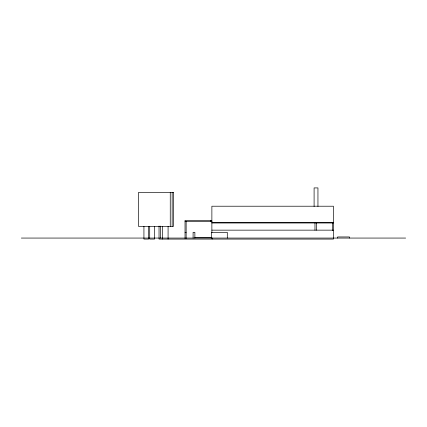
<?xml version="1.0" encoding="UTF-8"?>
<svg xmlns="http://www.w3.org/2000/svg" width="427" height="427" viewBox="0 0 427 427"><rect width="100%" height="100%" fill="white"/><g stroke="black" fill="none" stroke-linecap="round" stroke-linejoin="round"><path stroke-width="0.64" d="M211.797 220.412L185.035 220.412L185.035 238.426M185.035 221.426L212.07 221.426M211.877 222.536L333.423 222.536M211.877 222.995L333.423 222.995M211.877 230.148L333.423 230.148M185.035 232.304L186.145 232.304M194.877 237.439L211.573 237.439M21.35 238.063L405.65 238.063M349.425 238.063L349.425 236.953L337.645 236.953L337.645 238.063M332.537 222.392L332.537 230.671M317.95 206.492L317.95 187.917L314.096 187.917L314.096 206.492M316.46 222.963L316.46 230.185M314.971 222.963L314.971 230.185M227.297 238.063L227.297 232.347L211.397 232.347L211.397 238.063M212.166 237.988L212.166 239.083M211.877 232.784L211.877 206.214L333.423 206.214L333.423 239.083L159.036 239.083L159.036 226.059M210.463 220.412L210.463 221.426M194.877 238.063L194.877 232.304L193.095 232.304L193.095 238.063M186.145 221.426L186.145 238.426M172.156 192.438L172.156 226.369M170.256 192.438L170.256 226.369M168.083 226.369L168.083 239.083M162.591 226.369L162.591 239.083M160.637 226.102L160.637 238.063M154.579 226.369L154.579 239.083L149.706 239.083L149.706 226.369M148.628 226.369L148.628 239.083L143.931 239.083L143.931 226.369M173.474 192.438L138.492 192.438L138.492 226.369L173.474 226.369L173.474 192.438"/></g></svg>
